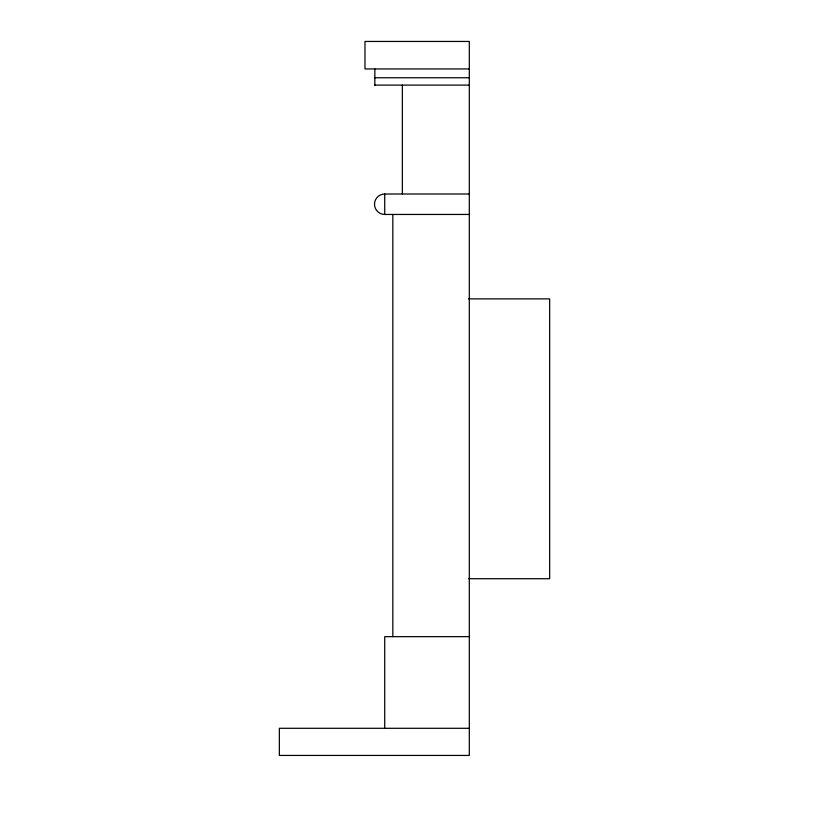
<?xml version="1.0" encoding="UTF-8"?>
<svg xmlns="http://www.w3.org/2000/svg" width="829" height="829" viewBox="0 0 829 829"><rect width="100%" height="100%" fill="white"/><g stroke="black" fill="none" stroke-linecap="round" stroke-linejoin="round"><path stroke-width="1.24" d="M469.307 68.942L364.978 68.942L364.978 41.45L469.307 41.45L469.307 755.437L279.342 755.437L279.342 728.297L469.307 728.297M374.843 77.76L469.307 77.76M374.843 85.107L469.307 85.107M469.307 214.452L384.718 214.452A10.217 10.217 0 0 1 374.501 204.235A10.217 10.217 0 0 1 384.718 194.007L469.307 194.007M468.561 298.875L549.658 298.875L549.658 578.715L468.561 578.715M469.307 636.662L384.718 636.662L384.718 728.297M402.345 85.107L402.345 194.007M392.822 214.452L392.822 636.662M384.718 194.007L384.718 214.452M374.843 68.942L374.843 85.366"/></g></svg>
